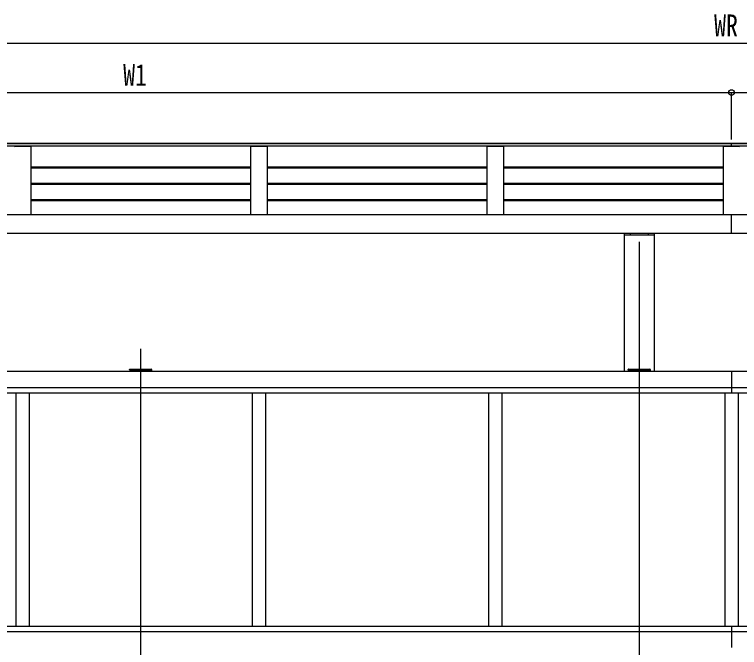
# Model space of a CAD drawing. Units: millimetres, scale not verified. Extents: x -8410 to 8410, y -5940 to 5940.
# Drawn here: x -6019 to -3823, y -2306 to -388 of the extents above; entities that cross this region are included whole.
import ezdxf
from ezdxf.enums import TextEntityAlignment as Align

# ---------------------------------------------------------------- set-up
doc = ezdxf.new("R2010")
doc.units = ezdxf.units.MM
doc.header["$LTSCALE"] = 30
for name, color, linetype in [('0-3_YKK_12', 2, 'Continuous'), ('0-4_YKK_13', 4, 'Continuous'), ('0-5_YKK_A1', 4, 'Continuous'), ('0-6_YKK_D', 6, 'Continuous')]:
    doc.layers.add(name, color=color, linetype=linetype)
doc.styles.add('ＭＳ ゴシック', font='')
doc.styles.get('ＭＳ ゴシック').set_extended_font_data('MS Gothic')

msp = doc.modelspace()

# ---------------------------------------------------------------- linework, layer by layer
at = {"layer": '0-3_YKK_12'}
for p, q in [((-4127.39, -1076.43), (-4127.39, -4320)), ((-5637.39, -1401.29), (-5637.39, -4415.4)), ((-4127.39, -1401.29), (-4127.39, -4415.4))]:
    msp.add_line(p, q, dxfattribs=at)
at = {"layer": '0-4_YKK_13'}
for p, q in [((-5669.8, -1462.5), (-5669.3, -1462.5)), ((-5669.4, -1465), (-5605.39, -1465)), ((-5669.3, -1462.5), (-5605.49, -1462.5)), ((-5605.49, -1462.5), (-5604.99, -1462.5)), ((-5603.89, -1465), (-5605.39, -1465)), ((-5603.99, -1463.44), (-5603.89, -1465)), ((-4159.8, -1462.5), (-4159.3, -1462.5)), ((-4159.4, -1465), (-4095.39, -1465)), ((-4159.3, -1462.5), (-4095.49, -1462.5)), ((-4095.49, -1462.5), (-4094.99, -1462.5)), ((-4093.89, -1465), (-4095.39, -1465)), ((-4093.99, -1463.44), (-4093.89, -1465))]:
    msp.add_line(p, q, dxfattribs=at)
for points in [[(-5669.4, -1465), (-5670.89, -1465), (-5670.8, -1463.44)], [(-4159.4, -1465), (-4160.89, -1465), (-4160.8, -1463.44)]]:
    msp.add_lwpolyline(points, dxfattribs=at)
for centre, start, end in [((-5669.8, -1463.5), 90, 176.5), ((-5604.99, -1463.5), 3.5, 90), ((-4159.8, -1463.5), 90, 176.5), ((-4094.99, -1463.5), 3.5, 90)]:
    msp.add_arc(centre, 1, start, end, dxfattribs=at)
at = {"layer": '0-5_YKK_A1'}
for p, q in [((-267.39, -786.47), (-7437.69, -786.47)), ((-7427.39, -779.17), (-267.39, -779.17)), ((-7387.39, -778.05), (-267.39, -778.05)), ((-267.39, -779.01), (-7387.39, -779.01)), ((-6019.41, -787.39), (-6014.57, -787.32)), ((-6014.57, -787.32), (-5976.22, -787.32)), ((-5976.22, -787.32), (-5971.38, -787.39)), ((-5970.39, -788.39), (-5970.39, -994.19)), ((-5304.39, -788.38), (-5304.39, -994.19)), ((-5303.41, -787.39), (-5298.57, -787.32)), ((-5298.57, -787.32), (-5260.22, -787.32)), ((-5260.22, -787.32), (-5255.38, -787.39)), ((-5254.39, -788.39), (-5254.39, -994.19)), ((-4588.39, -788.38), (-4588.39, -994.19)), ((-4587.41, -787.39), (-4582.57, -787.32)), ((-4582.57, -787.32), (-4544.22, -787.32)), ((-4544.22, -787.32), (-4539.38, -787.39)), ((-4538.39, -788.39), (-4538.39, -994.19)), ((-3872.39, -788.38), (-3872.39, -994.19)), ((-3871.41, -787.39), (-3866.57, -787.32)), ((-3866.57, -787.32), (-3828.22, -787.32)), ((-3847.39, -787.32), (-3847.39, -778.05)), ((-3828.22, -787.32), (-3823.38, -787.39)), ((-5304.39, -850.42), (-5970.39, -850.42)), ((-5304.39, -853.4), (-5970.39, -853.4)), ((-4588.39, -850.42), (-5254.39, -850.42)), ((-4588.39, -853.4), (-5254.39, -853.4)), ((-3872.39, -850.42), (-4538.39, -850.42)), ((-3872.39, -853.4), (-4538.39, -853.4)), ((-5304.39, -899.85), (-5970.39, -899.85)), ((-4588.39, -899.85), (-5254.39, -899.85)), ((-3872.39, -899.85), (-4538.39, -899.85)), ((-5304.39, -902.83), (-5970.39, -902.83)), ((-4588.39, -902.83), (-5254.39, -902.83)), ((-3872.39, -902.83), (-4538.39, -902.83)), ((-5304.42, -952.33), (-5970.42, -952.33)), ((-5304.39, -949.29), (-5970.39, -949.29)), ((-4588.42, -952.33), (-5254.42, -952.33)), ((-4588.39, -949.29), (-5254.39, -949.29)), ((-3872.42, -952.33), (-4538.42, -952.33)), ((-3872.39, -949.29), (-4538.39, -949.29)), ((-7427.39, -994.19), (-267.39, -994.19)), ((-3847.39, -1050.51), (-3847.39, -994.19)), ((-7427.39, -1050.51), (-267.39, -1050.51)), ((-4172.59, -1050.51), (-4172.59, -1470)), ((-4154.89, -1050.51), (-4154.89, -1055.24)), ((-4099.89, -1050.51), (-4099.89, -1055.24)), ((-4082.19, -1050.51), (-4082.19, -1470)), ((-4172.59, -1055.24), (-4082.19, -1055.24)), ((-3847.39, -1470), (-7427.39, -1470)), ((-5670.39, -1465), (-5670.39, -1470)), ((-5654.89, -1465), (-5654.89, -1470)), ((-5619.89, -1465), (-5619.89, -1470)), ((-5604.39, -1465), (-5604.39, -1470)), ((-4160.39, -1465), (-4160.39, -1470)), ((-4144.89, -1465), (-4144.89, -1470)), ((-4109.89, -1465), (-4109.89, -1470)), ((-4094.39, -1465), (-4094.39, -1470)), ((-267.39, -1470), (-3847.39, -1470)), ((-3847.39, -1470), (-3847.39, -1534.5)), ((-7427.39, -1518.5), (-3847.39, -1518.5)), ((-7407.39, -1534.5), (-3847.39, -1534.5)), ((-6015.39, -1534.5), (-6015.39, -2241.5)), ((-5975.39, -1534.5), (-5975.39, -2241.5)), ((-5299.39, -1534.5), (-5299.39, -2241.5)), ((-5259.39, -1534.5), (-5259.39, -2241.5)), ((-4583.39, -1534.5), (-4583.39, -2241.5)), ((-4543.39, -1534.5), (-4543.39, -2241.5)), ((-3867.39, -1534.5), (-3867.39, -2241.5)), ((-3867.39, -1534.5), (-3867.39, -2241.5)), ((-3847.39, -1518.5), (-267.39, -1518.5)), ((-3847.39, -1534.5), (-287.39, -1534.5)), ((-3827.39, -1534.5), (-3827.39, -2241.5)), ((-7427.39, -2241.5), (-3847.39, -2241.5)), ((-7427.39, -2257.5), (-3847.39, -2257.5)), ((-3847.39, -2241.5), (-267.39, -2241.5)), ((-3847.39, -2241.5), (-3847.39, -2257.5)), ((-3847.39, -2241.5), (-3847.39, -2306)), ((-3847.39, -2257.5), (-267.39, -2257.5))]:
    msp.add_line(p, q, dxfattribs=at)
for centre, start, end in [((-5971.39, -788.39), 359.84961, 89.33225), ((-5303.4, -788.39), 90.66782, 179.85648), ((-5255.39, -788.39), 359.84961, 89.33225), ((-4587.4, -788.39), 90.66782, 179.85648), ((-4539.39, -788.39), 359.84961, 89.33225), ((-3871.4, -788.39), 90.66782, 179.85648)]:
    msp.add_arc(centre, 0.997, start, end, dxfattribs=at)
at = {"layer": '0-6_YKK_D'}
for p, q in [((-7447.39, -474.51), (-247.39, -474.51)), ((-7427.39, -624.51), (-3847.39, -624.51)), ((-3847.39, -766.18), (-3847.39, -623.51)), ((-3847.39, -766.18), (-3847.39, -623.51)), ((-3847.39, -624.51), (-267.39, -624.51))]:
    msp.add_line(p, q, dxfattribs=at)
msp.add_circle((-3847.39, -624.51), 8.5, dxfattribs=at)
msp.add_circle((-3847.39, -624.51), 8.5, dxfattribs=at)

# ---------------------------------------------------------------- texts
at = {"layer": '0-6_YKK_D', "style": 'ＭＳ ゴシック', "width": 0.8}
for s, p in [('WR', (-3900.19, -473.71)), ('W1', (-5690.19, -623.71))]:
    msp.add_text(s, height=65.98, dxfattribs=at).set_placement(p, align=Align.BOTTOM_LEFT)

doc.saveas('drawing.dxf')
